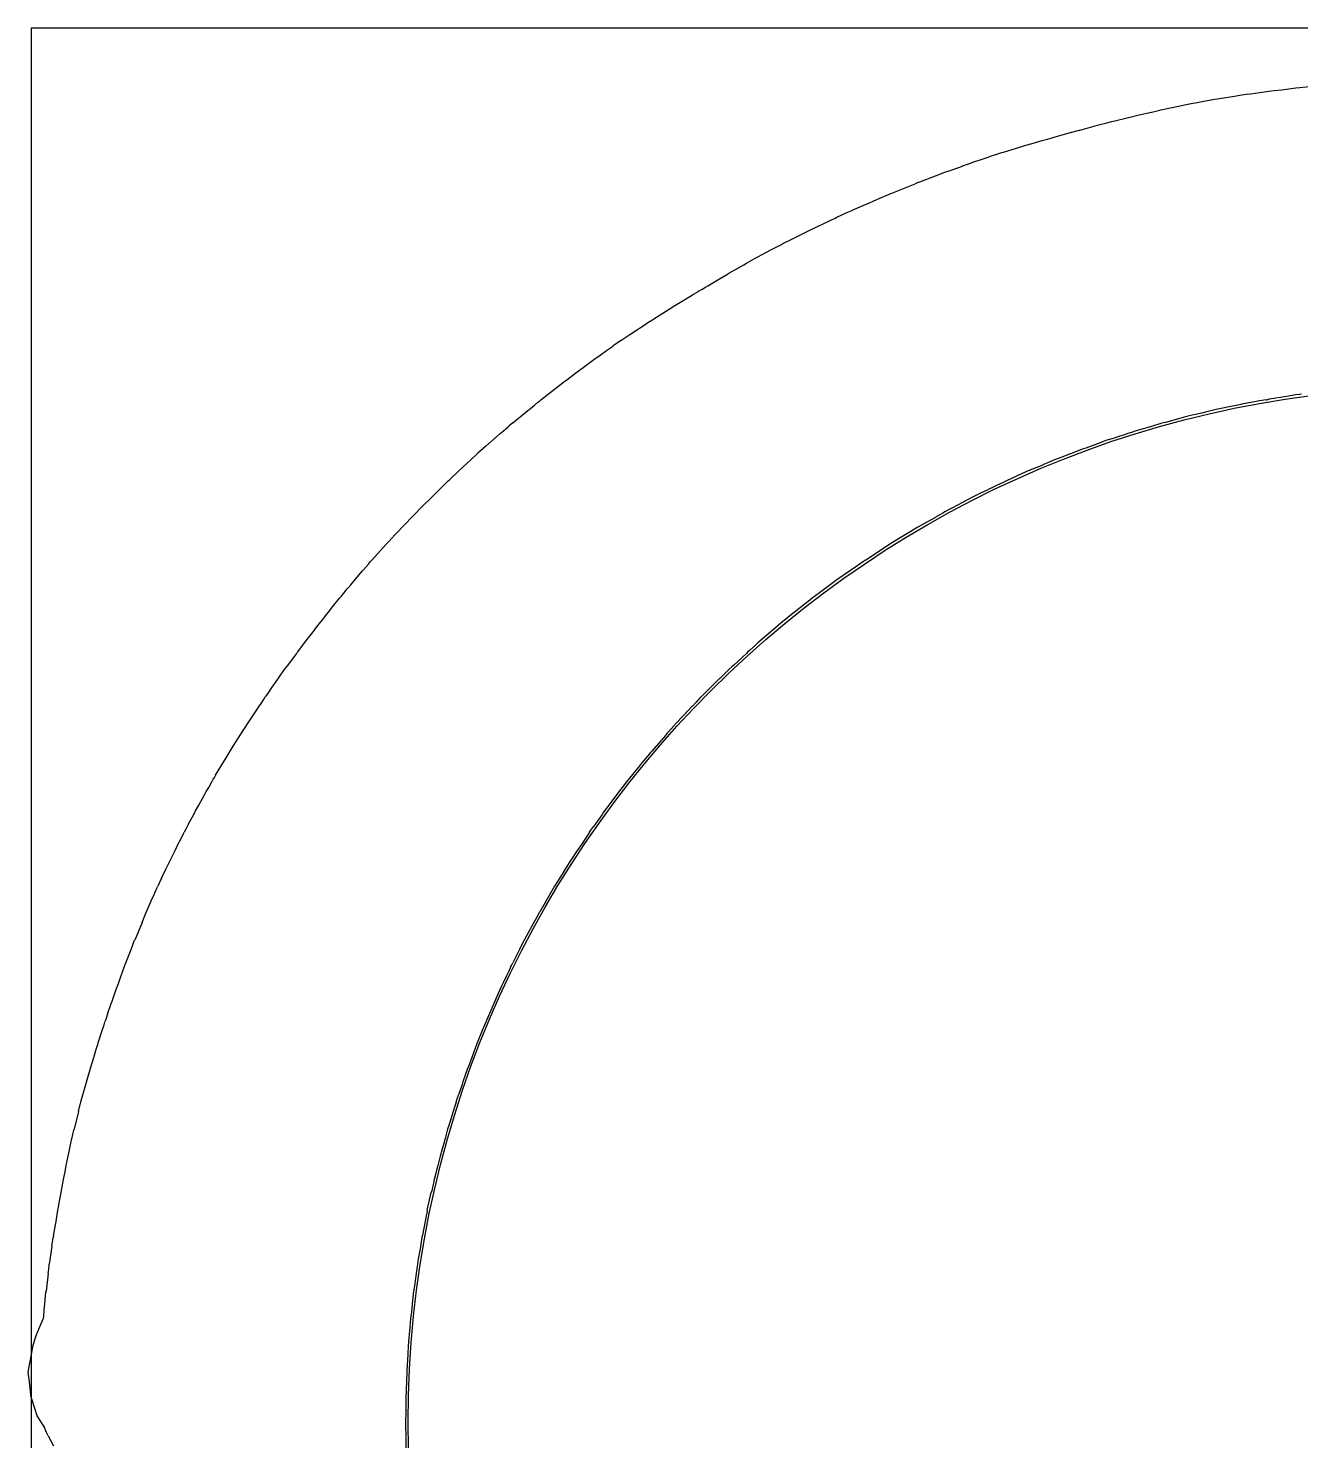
# Model space of a CAD drawing. Extents: x -27 to 218, y -64 to 34.
# Drawn here: x -26.95 to -11.64, y -0.22 to 16.77 of the extents above; entities that cross this region are included whole.
import ezdxf

# ---------------------------------------------------------------- set-up
doc = ezdxf.new("R2010")
doc.units = 0

msp = doc.modelspace()

# ---------------------------------------------------------------- linework, layer by layer
at = {"layer": 'BOUNDING_BOX'}
for p, q in [((150.3456, 16.7696), (-26.9146, 16.7696)), ((-26.9146, 16.7696), (-26.9146, -32.804))]:
    msp.add_line(p, q, dxfattribs=at)
at = {"layer": 'MIDPLANE_Z0_OUTLINE'}
for p, q in [((-12.3433, 15.9675), (-12.2877, 15.975)), ((-12.2877, 15.975), (-12.2352, 15.982)), ((-12.2352, 15.982), (-12.1306, 15.9962)), ((-12.1306, 15.9962), (-12.0183, 16.0114)), ((-12.0183, 16.0114), (-11.9556, 16.019)), ((-11.9556, 16.019), (-11.8619, 16.0303)), ((-11.8619, 16.0303), (-11.8056, 16.0371)), ((-11.8056, 16.0371), (-11.6933, 16.0509)), ((-11.6933, 16.0509), (-11.6454, 16.056)), ((-11.6454, 16.056), (-11.4951, 16.072)), ((-13.3183, 15.7871), (-13.1056, 15.8327)), ((-13.1056, 15.8327), (-13.015, 15.8522)), ((-13.015, 15.8522), (-13, 15.8554)), ((-13, 15.8554), (-12.9933, 15.8569)), ((-12.9933, 15.8569), (-12.934, 15.868)), ((-12.934, 15.868), (-12.9026, 15.8739)), ((-12.9026, 15.8739), (-12.7806, 15.8965)), ((-12.7806, 15.8965), (-12.6683, 15.9172)), ((-12.6683, 15.9172), (-12.6376, 15.9219)), ((-12.6376, 15.9219), (-12.6172, 15.9249)), ((-12.6172, 15.9249), (-12.4556, 15.9501)), ((-12.4556, 15.9501), (-12.3433, 15.9675)), ((-13.9683, 15.632), (-13.9091, 15.6464)), ((-13.9091, 15.6464), (-13.8583, 15.6589)), ((-13.8583, 15.6589), (-13.7556, 15.6844)), ((-13.7556, 15.6844), (-13.6433, 15.7124)), ((-13.6433, 15.7124), (-13.5785, 15.7272)), ((-13.5785, 15.7272), (-13.4312, 15.7609)), ((-13.4312, 15.7609), (-13.4306, 15.7611)), ((-13.4306, 15.7611), (-13.4284, 15.7616)), ((-13.4284, 15.7616), (-13.3304, 15.7843)), ((-13.3304, 15.7843), (-13.3183, 15.7871)), ((-14.6183, 15.4555), (-14.4056, 15.5141)), ((-14.4056, 15.5141), (-14.2987, 15.5434)), ((-14.2987, 15.5434), (-14.2953, 15.5444)), ((-14.2953, 15.5444), (-14.2933, 15.5449)), ((-14.2933, 15.5449), (-14.2842, 15.5474)), ((-14.2842, 15.5474), (-14.2785, 15.5489)), ((-14.2785, 15.5489), (-14.0806, 15.6019)), ((-14.0806, 15.6019), (-13.9683, 15.632)), ((-15.2125, 15.2797), (-15.0556, 15.3283)), ((-15.0556, 15.3283), (-14.9433, 15.363)), ((-14.9433, 15.363), (-14.8663, 15.3849)), ((-14.8663, 15.3849), (-14.7489, 15.4182)), ((-14.7489, 15.4182), (-14.7306, 15.4235)), ((-14.7306, 15.4235), (-14.6846, 15.4366)), ((-14.6846, 15.4366), (-14.629, 15.4525)), ((-14.629, 15.4525), (-14.6183, 15.4555)), ((-15.7042, 15.1129), (-15.6114, 15.1465)), ((-15.6114, 15.1465), (-15.5933, 15.1531)), ((-15.5933, 15.1531), (-15.4562, 15.1994)), ((-15.4562, 15.1994), (-15.3839, 15.2239)), ((-15.3839, 15.2239), (-15.3806, 15.225)), ((-15.3806, 15.225), (-15.2683, 15.2627)), ((-15.2683, 15.2627), (-15.2343, 15.273)), ((-15.2343, 15.273), (-15.2125, 15.2797)), ((-16.2213, 14.9209), (-16.0306, 14.9935)), ((-16.0306, 14.9935), (-15.9183, 15.0362)), ((-15.9183, 15.0362), (-15.8323, 15.067)), ((-15.8323, 15.067), (-15.708, 15.1116)), ((-15.708, 15.1116), (-15.7056, 15.1125)), ((-15.7056, 15.1125), (-15.7042, 15.1129)), ((-16.5683, 14.7812), (-16.5549, 14.7866)), ((-16.5549, 14.7866), (-16.3779, 14.8583)), ((-16.3779, 14.8583), (-16.3556, 14.8673)), ((-16.3556, 14.8673), (-16.2775, 14.8989)), ((-16.2678, 14.9028), (-16.2775, 14.8989)), ((-16.2433, 14.9126), (-16.2678, 14.9028)), ((-16.2433, 14.9126), (-16.2293, 14.9179)), ((-16.2293, 14.9179), (-16.2213, 14.9209)), ((-17.0056, 14.5922), (-16.8933, 14.6425)), ((-16.8933, 14.6425), (-16.8263, 14.6709)), ((-16.8263, 14.6709), (-16.7742, 14.693)), ((-16.7742, 14.693), (-16.6806, 14.7331)), ((-16.6806, 14.7331), (-16.5683, 14.7812)), ((-17.3306, 14.4423), (-17.29, 14.4616)), ((-17.29, 14.4616), (-17.239, 14.486)), ((-17.239, 14.486), (-17.2183, 14.4959)), ((-17.2183, 14.4959), (-17.1058, 14.5469)), ((-17.1058, 14.5469), (-17.0463, 14.5739)), ((-17.0463, 14.5739), (-17.0056, 14.5922)), ((-17.7293, 14.2489), (-17.6556, 14.2856)), ((-17.6556, 14.2856), (-17.5433, 14.3414)), ((-17.5433, 14.3414), (-17.4524, 14.3844)), ((-17.4524, 14.3844), (-17.3676, 14.4246)), ((-17.3676, 14.4246), (-17.3306, 14.4423)), ((-18.0193, 14.0979), (-17.9806, 14.1186)), ((-17.9806, 14.1186), (-17.9469, 14.1366)), ((-17.9469, 14.1366), (-17.8932, 14.1653)), ((-17.8932, 14.1653), (-17.8683, 14.1786)), ((-17.8683, 14.1786), (-17.7773, 14.2246)), ((-17.7773, 14.2246), (-17.7293, 14.2489)), ((-18.3392, 13.9239), (-18.3056, 13.9428)), ((-18.3056, 13.9428), (-18.1933, 14.0059)), ((-18.1933, 14.0059), (-18.0996, 14.0554)), ((-18.0996, 14.0554), (-18.0193, 14.0979)), ((-18.6306, 13.7545), (-18.5343, 13.8116)), ((-18.5343, 13.8116), (-18.5291, 13.8147)), ((-18.5291, 13.8147), (-18.5183, 13.8211)), ((-18.5183, 13.8211), (-18.4011, 13.8884)), ((-18.4011, 13.8884), (-18.3392, 13.9239)), ((-18.9556, 13.5607), (-18.8924, 13.5989)), ((-18.8799, 13.6064), (-18.8924, 13.5989)), ((-18.8433, 13.6284), (-18.8799, 13.6064)), ((-18.8433, 13.6284), (-18.7984, 13.6549)), ((-18.7984, 13.6549), (-18.7711, 13.6711)), ((-18.7711, 13.6711), (-18.6306, 13.7545)), ((-19.2806, 13.3619), (-19.1683, 13.432)), ((-19.1683, 13.432), (-19.0779, 13.4866)), ((-19.0779, 13.4866), (-18.9878, 13.5412)), ((-18.9878, 13.5412), (-18.9556, 13.5607)), ((-19.4933, 13.2282), (-19.4463, 13.258)), ((-19.4463, 13.258), (-19.4214, 13.2739)), ((-19.4214, 13.2739), (-19.2806, 13.3619)), ((-19.7104, 13.084), (-19.6299, 13.1373)), ((-19.6299, 13.1373), (-19.6056, 13.1535)), ((-19.6056, 13.1535), (-19.5933, 13.1616)), ((-19.5933, 13.1616), (-19.526, 13.2064)), ((-19.526, 13.2064), (-19.4933, 13.2282)), ((-19.9908, 12.8915), (-19.9306, 12.9344)), ((-19.9306, 12.9344), (-19.9102, 12.9489)), ((-19.8992, 12.9565), (-19.9102, 12.9489)), ((-19.8183, 13.0126), (-19.8992, 12.9565)), ((-19.8183, 13.0126), (-19.7104, 13.084)), ((-20.2556, 12.7002), (-20.1433, 12.7832)), ((-20.1433, 12.7832), (-20.0681, 12.8366)), ((-20.0681, 12.8366), (-19.9908, 12.8915)), ((-20.4683, 12.5408), (-20.3967, 12.5951)), ((-20.3967, 12.5951), (-20.3587, 12.6239)), ((-20.3587, 12.6239), (-20.2556, 12.7002)), ((-20.7789, 12.2989), (-20.5806, 12.4534)), ((-20.5806, 12.4534), (-20.5083, 12.5096)), ((-20.5083, 12.5096), (-20.5058, 12.5116)), ((-20.5058, 12.5116), (-20.4683, 12.5408)), ((-20.8569, 12.2353), (-20.8148, 12.2697)), ((-20.8148, 12.2697), (-20.7933, 12.2874)), ((-20.7933, 12.2874), (-20.7841, 12.2947)), ((-20.7841, 12.2947), (-20.7789, 12.2989)), ((-12.3577, 12.2442), (-12.4094, 12.2328)), ((-12.3433, 12.2474), (-12.3577, 12.2442)), ((-12.1528, 12.2813), (-12.3433, 12.2474)), ((-12.1306, 12.2853), (-12.1528, 12.2813)), ((-12.054, 12.2989), (-12.1306, 12.2853)), ((-12.054, 12.2989), (-12.0433, 12.3009)), ((-12.0433, 12.3009), (-12.0183, 12.3056)), ((-12.0135, 12.3063), (-12.0183, 12.3056)), ((-12.0104, 12.3067), (-12.0135, 12.3063)), ((-11.8056, 12.3396), (-12.0104, 12.3067)), ((-11.6933, 12.3576), (-11.8056, 12.3396)), ((-11.6548, 12.3624), (-11.6933, 12.3576)), ((-11.6262, 12.366), (-11.6548, 12.3624)), ((-21.1183, 12.0215), (-20.9612, 12.15)), ((-20.9612, 12.15), (-20.9164, 12.1866)), ((-20.9164, 12.1866), (-20.9056, 12.1955)), ((-20.9056, 12.1955), (-20.8569, 12.2353)), ((-13.1056, 12.0709), (-13.2652, 12.027)), ((-12.9933, 12.1018), (-13.1056, 12.0709)), ((-12.9219, 12.1184), (-12.9933, 12.1018)), ((-12.8267, 12.1405), (-12.9219, 12.1184)), ((-12.7806, 12.1519), (-12.8267, 12.1405)), ((-12.6683, 12.1798), (-12.7806, 12.1519)), ((-12.6535, 12.1828), (-12.6683, 12.1798)), ((-12.6349, 12.1866), (-12.6535, 12.1828)), ((-12.4556, 12.2233), (-12.6349, 12.1866)), ((-12.4094, 12.2328), (-12.4556, 12.2233)), ((-21.2678, 11.8931), (-21.2306, 11.9255)), ((-21.2306, 11.9255), (-21.1748, 11.9739)), ((-21.1608, 11.9857), (-21.1748, 11.9739)), ((-21.1183, 12.0215), (-21.1608, 11.9857)), ((-13.6608, 11.9113), (-13.729, 11.8882)), ((-13.6433, 11.9172), (-13.6608, 11.9113)), ((-13.5153, 11.9545), (-13.6433, 11.9172)), ((-13.449, 11.9739), (-13.5153, 11.9545)), ((-13.4306, 11.9794), (-13.449, 11.9739)), ((-13.3183, 12.0133), (-13.4306, 11.9794)), ((-13.2864, 12.0215), (-13.3183, 12.0133)), ((-13.2652, 12.027), (-13.2864, 12.0215)), ((-21.4433, 11.7408), (-21.5387, 11.6555)), ((-21.4433, 11.7408), (-21.304, 11.8616)), ((-21.304, 11.8616), (-21.2678, 11.8931)), ((-14.0806, 11.7708), (-14.2238, 11.7183)), ((-13.9683, 11.8118), (-14.0806, 11.7708)), ((-13.895, 11.8352), (-13.9683, 11.8118)), ((-13.8123, 11.8616), (-13.895, 11.8352)), ((-13.7556, 11.8797), (-13.8123, 11.8616)), ((-13.729, 11.8882), (-13.7556, 11.8797)), ((-21.6674, 11.5366), (-21.6231, 11.5776)), ((-21.6231, 11.5776), (-21.5556, 11.6401)), ((-21.5556, 11.6401), (-21.5461, 11.6489)), ((-21.5387, 11.6555), (-21.5461, 11.6489)), ((-14.6365, 11.5604), (-14.6916, 11.5366)), ((-14.6183, 11.5683), (-14.6365, 11.5604)), ((-14.4805, 11.6213), (-14.6183, 11.5683)), ((-14.4087, 11.6489), (-14.4805, 11.6213)), ((-14.4056, 11.6501), (-14.4087, 11.6489)), ((-14.2933, 11.6942), (-14.4056, 11.6501)), ((-14.2521, 11.7085), (-14.2933, 11.6942)), ((-14.2238, 11.7183), (-14.2521, 11.7085)), ((-21.8806, 11.3374), (-21.7683, 11.4436)), ((-21.7683, 11.4436), (-21.6674, 11.5366)), ((-14.9433, 11.4313), (-15.0556, 11.3797)), ((-14.8551, 11.4677), (-14.9433, 11.4313)), ((-14.7603, 11.5069), (-14.8551, 11.4677)), ((-14.7306, 11.5197), (-14.7603, 11.5069)), ((-14.6916, 11.5366), (-14.7306, 11.5197)), ((-22.0093, 11.2116), (-21.9639, 11.2562)), ((-21.9639, 11.2562), (-21.8948, 11.3239)), ((-21.8948, 11.3239), (-21.8806, 11.3374)), ((-15.3806, 11.2263), (-15.4109, 11.2116)), ((-15.3521, 11.24), (-15.3806, 11.2263)), ((-15.2888, 11.2719), (-15.3521, 11.24)), ((-15.2683, 11.2823), (-15.2888, 11.2719)), ((-15.2077, 11.3098), (-15.2683, 11.2823)), ((-15.1766, 11.3239), (-15.2077, 11.3098)), ((-15.0556, 11.3797), (-15.1766, 11.3239)), ((-22.2056, 11.0177), (-22.0933, 11.1297)), ((-22.0933, 11.1297), (-22.0093, 11.2116)), ((-15.7056, 11.0637), (-15.8274, 10.9989)), ((-15.5933, 11.1234), (-15.7056, 11.0637)), ((-15.4877, 11.1745), (-15.5933, 11.1234)), ((-15.4109, 11.2116), (-15.4877, 11.1745)), ((-22.4183, 10.7987), (-22.3329, 10.8866)), ((-22.3329, 10.8866), (-22.292, 10.929)), ((-22.292, 10.929), (-22.2244, 10.9989)), ((-22.2244, 10.9989), (-22.2056, 11.0177)), ((-16.0321, 10.8851), (-16.1349, 10.8276)), ((-16.0306, 10.886), (-16.0321, 10.8851)), ((-16.0295, 10.8866), (-16.0306, 10.886)), ((-15.9442, 10.9359), (-16.0295, 10.8866)), ((-15.9183, 10.9509), (-15.9442, 10.9359)), ((-15.8583, 10.9826), (-15.9183, 10.9509)), ((-15.8274, 10.9989), (-15.8583, 10.9826)), ((-22.5306, 10.6809), (-22.4183, 10.7987)), ((-16.2433, 10.767), (-16.3556, 10.699)), ((-16.1349, 10.8276), (-16.2433, 10.767)), ((-22.7433, 10.449), (-22.64, 10.5616)), ((-22.64, 10.5616), (-22.6089, 10.5956)), ((-22.6089, 10.5956), (-22.5372, 10.6739)), ((-22.5372, 10.6739), (-22.5306, 10.6809)), ((-16.5805, 10.5616), (-16.6806, 10.496)), ((-16.5792, 10.5625), (-16.5805, 10.5616)), ((-16.5683, 10.5696), (-16.5792, 10.5625)), ((-16.4556, 10.6382), (-16.5683, 10.5696)), ((-16.3969, 10.6739), (-16.4556, 10.6382)), ((-16.3556, 10.699), (-16.3969, 10.6739)), ((-22.7433, 10.449), (-22.8187, 10.3651)), ((-16.8713, 10.3709), (-16.8798, 10.3655)), ((-16.6806, 10.496), (-16.8713, 10.3709)), ((-23.0683, 10.075), (-22.9294, 10.2366)), ((-22.9294, 10.2366), (-22.9148, 10.2537)), ((-22.9148, 10.2537), (-22.8556, 10.3229)), ((-22.8556, 10.3229), (-22.8332, 10.3489)), ((-22.8187, 10.3651), (-22.8332, 10.3489)), ((-17.067, 10.2366), (-17.2183, 10.1319)), ((-17.0128, 10.2742), (-17.067, 10.2366)), ((-17.0056, 10.2792), (-17.0128, 10.2742)), ((-16.9049, 10.3489), (-17.0056, 10.2792)), ((-16.9049, 10.3489), (-16.9007, 10.3518)), ((-16.9007, 10.3518), (-16.8933, 10.3568)), ((-16.8798, 10.3655), (-16.8933, 10.3568)), ((-23.0987, 10.0387), (-23.1111, 10.0239)), ((-23.0683, 10.075), (-23.0987, 10.0387)), ((-17.3306, 10.0491), (-17.3647, 10.0239)), ((-17.2183, 10.1319), (-17.3306, 10.0491)), ((-23.2854, 9.8068), (-23.2011, 9.9116)), ((-23.2011, 9.9116), (-23.1806, 9.9372)), ((-23.1806, 9.9372), (-23.1521, 9.9728)), ((-23.1521, 9.9728), (-23.1111, 10.0239)), ((-17.5433, 9.8901), (-17.6556, 9.8009)), ((-17.5145, 9.9116), (-17.5433, 9.8901)), ((-17.426, 9.978), (-17.5145, 9.9116)), ((-17.3647, 10.0239), (-17.426, 9.978)), ((-23.3933, 9.6719), (-23.3801, 9.6887)), ((-23.3801, 9.6887), (-23.3722, 9.6989)), ((-23.3722, 9.6989), (-23.3202, 9.7635)), ((-23.3202, 9.7635), (-23.2854, 9.8068)), ((-17.784, 9.6989), (-17.8127, 9.6756)), ((-17.6556, 9.8009), (-17.784, 9.6989)), ((-23.6239, 9.3739), (-23.5056, 9.527)), ((-23.5056, 9.527), (-23.4906, 9.5462)), ((-23.4906, 9.5462), (-23.4592, 9.5866)), ((-23.4592, 9.5866), (-23.3933, 9.6719)), ((-17.9806, 9.5345), (-18.1685, 9.3739)), ((-17.9249, 9.5821), (-17.9806, 9.5345)), ((-17.9196, 9.5866), (-17.9249, 9.5821)), ((-17.8683, 9.6305), (-17.9196, 9.5866)), ((-17.8127, 9.6756), (-17.8683, 9.6305)), ((-23.6571, 9.3299), (-23.6239, 9.3739)), ((-18.1933, 9.3522), (-18.2695, 9.2821)), ((-18.1767, 9.3667), (-18.1933, 9.3522)), ((-18.1685, 9.3739), (-18.1767, 9.3667)), ((-23.8306, 9.0979), (-23.7183, 9.2487)), ((-23.7183, 9.2487), (-23.7086, 9.2616)), ((-23.7086, 9.2616), (-23.6571, 9.3299)), ((-18.3056, 9.249), (-18.4592, 9.1079)), ((-18.2919, 9.2616), (-18.3056, 9.249)), ((-18.2695, 9.2821), (-18.2919, 9.2616)), ((-23.9281, 8.9624), (-23.8669, 9.0489)), ((-23.8669, 9.0489), (-23.8306, 9.0979)), ((-18.5237, 9.0489), (-18.6306, 8.9436)), ((-18.5237, 9.0489), (-18.5215, 9.0509)), ((-18.5215, 9.0509), (-18.5183, 9.054)), ((-18.4833, 9.0859), (-18.5183, 9.054)), ((-18.4592, 9.1079), (-18.4833, 9.0859)), ((-24.0433, 8.8001), (-23.9464, 8.9366)), ((-23.9464, 8.9366), (-23.9281, 8.9624)), ((-18.6377, 8.9366), (-18.8433, 8.7341)), ((-18.6338, 8.9404), (-18.6377, 8.9366)), ((-18.6306, 8.9436), (-18.6338, 8.9404)), ((-24.1556, 8.6339), (-24.118, 8.6908)), ((-24.118, 8.6908), (-24.0961, 8.7239)), ((-24.0805, 8.7464), (-24.0961, 8.7239)), ((-24.0433, 8.8001), (-24.0805, 8.7464)), ((-18.8533, 8.7239), (-18.9106, 8.663)), ((-18.8533, 8.7239), (-18.8496, 8.7276)), ((-18.8496, 8.7276), (-18.8433, 8.7341)), ((-24.2465, 8.4963), (-24.1989, 8.5682)), ((-24.1989, 8.5682), (-24.1703, 8.6116)), ((-24.1703, 8.6116), (-24.1556, 8.6339)), ((-19.0617, 8.5027), (-19.1599, 8.3989)), ((-19.0156, 8.5516), (-19.0617, 8.5027)), ((-18.9591, 8.6116), (-19.0156, 8.5516)), ((-18.9556, 8.6153), (-18.9591, 8.6116)), ((-18.9106, 8.663), (-18.9556, 8.6153)), ((-24.3683, 8.309), (-24.331, 8.3674)), ((-24.331, 8.3674), (-24.3108, 8.3989)), ((-24.3108, 8.3989), (-24.2465, 8.4963)), ((-19.1683, 8.3896), (-19.259, 8.2866)), ((-19.1625, 8.396), (-19.1683, 8.3896)), ((-19.1599, 8.3989), (-19.1625, 8.396)), ((-24.4806, 8.1315), (-24.4253, 8.2189)), ((-24.4253, 8.2189), (-24.3824, 8.2866)), ((-24.3824, 8.2866), (-24.3683, 8.309)), ((-19.2806, 8.2621), (-19.4462, 8.0739)), ((-19.2746, 8.2689), (-19.2806, 8.2621)), ((-19.259, 8.2866), (-19.2746, 8.2689)), ((-24.578, 7.9731), (-24.5169, 8.0739)), ((-24.5169, 8.0739), (-24.4806, 8.1315)), ((-19.4933, 8.0176), (-19.5391, 7.9616)), ((-19.4622, 8.0548), (-19.4933, 8.0176)), ((-19.4462, 8.0739), (-19.4622, 8.0548)), ((-24.6933, 7.7837), (-24.585, 7.9616)), ((-24.585, 7.9616), (-24.578, 7.9731)), ((-19.6056, 7.8805), (-19.7133, 7.7489)), ((-19.5682, 7.9261), (-19.6056, 7.8805)), ((-19.5391, 7.9616), (-19.5682, 7.9261)), ((-24.7772, 7.6366), (-24.7406, 7.7016)), ((-24.7406, 7.7016), (-24.7216, 7.7353)), ((-24.7216, 7.7353), (-24.714, 7.7489)), ((-24.7073, 7.7602), (-24.714, 7.7489)), ((-24.6933, 7.7837), (-24.7073, 7.7602)), ((-19.7493, 7.7023), (-19.8, 7.6366)), ((-19.7133, 7.7489), (-19.7493, 7.7023)), ((-24.8972, 7.4239), (-24.8272, 7.548)), ((-24.8272, 7.548), (-24.8056, 7.5865)), ((-24.8056, 7.5865), (-24.7772, 7.6366)), ((-19.8183, 7.613), (-19.9306, 7.4655)), ((-19.8, 7.6366), (-19.8183, 7.613)), ((-25.0183, 7.198), (-24.9572, 7.3116)), ((-24.9572, 7.3116), (-24.9392, 7.3453)), ((-24.9392, 7.3453), (-24.8972, 7.4239)), ((-20.0424, 7.3116), (-20.1433, 7.1704)), ((-20.0244, 7.3367), (-20.0424, 7.3116)), ((-19.9622, 7.4239), (-20.0244, 7.3367)), ((-19.9306, 7.4655), (-19.9622, 7.4239)), ((-25.0183, 7.198), (-25.0528, 7.1325)), ((-20.1782, 7.121), (-20.1433, 7.1704)), ((-25.1812, 6.8787), (-25.1306, 6.9795)), ((-25.1306, 6.9795), (-25.127, 6.9866)), ((-25.127, 6.9866), (-25.1234, 6.9937)), ((-25.1234, 6.9937), (-25.0819, 7.0763)), ((-25.0819, 7.0763), (-25.0705, 7.0989)), ((-25.0528, 7.1325), (-25.0705, 7.0989)), ((-20.268, 6.9866), (-20.2923, 6.9499)), ((-20.2556, 7.0055), (-20.268, 6.9866)), ((-20.2164, 7.0648), (-20.2556, 7.0055)), ((-20.1938, 7.0989), (-20.2164, 7.0648)), ((-20.1938, 7.0989), (-20.1782, 7.121)), ((-25.2338, 6.7739), (-25.1812, 6.8787)), ((-20.3416, 6.8771), (-20.4114, 6.7739)), ((-20.2923, 6.9499), (-20.3416, 6.8771)), ((-25.3433, 6.5453), (-25.2875, 6.6616)), ((-25.2875, 6.6616), (-25.2718, 6.6943)), ((-25.2718, 6.6943), (-25.2338, 6.7739)), ((-20.4819, 6.6616), (-20.5246, 6.5934)), ((-20.4683, 6.6833), (-20.4819, 6.6616)), ((-20.4308, 6.743), (-20.4683, 6.6833)), ((-20.4114, 6.7739), (-20.4308, 6.743)), ((-25.3725, 6.4834), (-25.3887, 6.4489)), ((-25.3433, 6.5453), (-25.3725, 6.4834)), ((-20.5806, 6.5042), (-20.6152, 6.4489)), ((-20.5246, 6.5934), (-20.5806, 6.5042)), ((-25.4889, 6.2225), (-25.4556, 6.298)), ((-25.4556, 6.298), (-25.4384, 6.3366)), ((-25.4384, 6.3366), (-25.4248, 6.3674)), ((-25.4248, 6.3674), (-25.3971, 6.4299)), ((-25.3971, 6.4299), (-25.3887, 6.4489)), ((-20.68, 6.3366), (-20.7933, 6.1407)), ((-20.6764, 6.3429), (-20.68, 6.3366)), ((-20.6152, 6.4489), (-20.6764, 6.3429)), ((-25.5792, 6.0116), (-25.5325, 6.1239)), ((-25.5325, 6.1239), (-25.4889, 6.2225)), ((-20.803, 6.1239), (-20.8069, 6.1166)), ((-20.803, 6.1239), (-20.7994, 6.1301)), ((-20.7994, 6.1301), (-20.7933, 6.1407)), ((-25.5792, 6.0116), (-25.6677, 5.7995)), ((-20.8644, 6.0116), (-20.9056, 5.9368)), ((-20.8141, 6.1031), (-20.8644, 6.0116)), ((-20.8069, 6.1166), (-20.8141, 6.1031)), ((-25.7065, 5.6983), (-25.6683, 5.798)), ((-25.6683, 5.798), (-25.6679, 5.7989)), ((-25.6677, 5.7995), (-25.6679, 5.7989)), ((-20.9814, 5.7989), (-21.0284, 5.705)), ((-20.9136, 5.9221), (-20.9814, 5.7989)), ((-20.9056, 5.9368), (-20.9136, 5.9221)), ((-25.7806, 5.506), (-25.7111, 5.6866)), ((-25.7111, 5.6866), (-25.7065, 5.6983)), ((-21.0376, 5.6866), (-21.1183, 5.5257)), ((-21.0284, 5.705), (-21.0376, 5.6866)), ((-25.8335, 5.3616), (-25.7929, 5.4739)), ((-25.7929, 5.4739), (-25.7806, 5.5059)), ((-25.7806, 5.5059), (-25.7806, 5.506)), ((-21.1511, 5.4595), (-21.1667, 5.4254)), ((-21.1445, 5.4739), (-21.1511, 5.4595)), ((-21.1445, 5.4739), (-21.1351, 5.4924)), ((-21.1351, 5.4924), (-21.1183, 5.5257)), ((-25.8854, 5.2181), (-25.8636, 5.2786)), ((-25.8636, 5.2786), (-25.8335, 5.3616)), ((-21.2306, 5.292), (-21.2487, 5.2541)), ((-21.1973, 5.3616), (-21.2306, 5.292)), ((-21.1667, 5.4254), (-21.1973, 5.3616)), ((-25.9393, 5.0653), (-25.9104, 5.1489)), ((-25.9104, 5.1489), (-25.8854, 5.2181)), ((-21.2989, 5.1489), (-21.3471, 5.0366)), ((-21.2487, 5.2541), (-21.2989, 5.1489)), ((-25.9933, 4.9091), (-25.9492, 5.0366)), ((-25.9492, 5.0366), (-25.9393, 5.0653)), ((-21.3471, 5.0366), (-21.4349, 4.8323)), ((-26.0582, 4.7116), (-26.036, 4.7812)), ((-26.036, 4.7812), (-26.0261, 4.8123)), ((-26.0261, 4.8123), (-26.0223, 4.8239)), ((-26.0112, 4.8566), (-26.0223, 4.8239)), ((-25.9933, 4.9091), (-26.0112, 4.8566)), ((-21.4433, 4.8124), (-21.4845, 4.7116)), ((-21.44, 4.8205), (-21.4433, 4.8124)), ((-21.4387, 4.8239), (-21.44, 4.8205)), ((-21.436, 4.8298), (-21.4387, 4.8239)), ((-21.4349, 4.8323), (-21.436, 4.8298)), ((-26.1056, 4.564), (-26.0582, 4.7116)), ((-21.4845, 4.7116), (-21.5539, 4.5421)), ((-26.1599, 4.3866), (-26.1264, 4.4989)), ((-26.1264, 4.4989), (-26.1123, 4.5429)), ((-26.1123, 4.5429), (-26.1056, 4.564)), ((-21.5715, 4.4989), (-21.6121, 4.3866)), ((-21.5556, 4.5379), (-21.5715, 4.4989)), ((-21.5539, 4.5421), (-21.5556, 4.5379)), ((-26.203, 4.2428), (-26.1832, 4.309)), ((-26.1832, 4.309), (-26.1599, 4.3866)), ((-21.6442, 4.298), (-21.6654, 4.2423)), ((-21.6121, 4.3866), (-21.6442, 4.298)), ((-26.2552, 4.0616), (-26.2235, 4.1739)), ((-26.2235, 4.1739), (-26.203, 4.2428)), ((-21.7177, 4.095), (-21.7289, 4.0616)), ((-21.6915, 4.1739), (-21.7177, 4.095)), ((-21.6654, 4.2423), (-21.6915, 4.1739)), ((-26.3142, 3.8529), (-26.2552, 4.0616)), ((-21.7874, 3.8878), (-21.7683, 3.9436)), ((-21.7289, 4.0616), (-21.7683, 3.9436)), ((-26.3438, 3.7366), (-26.3183, 3.8378)), ((-26.3183, 3.8378), (-26.3167, 3.844)), ((-26.3167, 3.844), (-26.3154, 3.8489)), ((-26.3154, 3.8489), (-26.3148, 3.8511)), ((-26.3148, 3.8511), (-26.3142, 3.8529)), ((-21.8146, 3.8025), (-21.8355, 3.7366)), ((-21.8046, 3.836), (-21.8146, 3.8025)), ((-21.8008, 3.8489), (-21.8046, 3.836)), ((-21.8008, 3.8489), (-21.7874, 3.8878)), ((-26.3438, 3.7366), (-26.3978, 3.5239)), ((-21.8882, 3.5703), (-21.9029, 3.5239)), ((-21.8806, 3.5943), (-21.8882, 3.5703)), ((-21.8355, 3.7366), (-21.8806, 3.5943)), ((-26.4306, 3.3749), (-26.4224, 3.4116)), ((-26.4224, 3.4116), (-26.4201, 3.4221)), ((-26.4201, 3.4221), (-26.4007, 3.5105)), ((-26.4007, 3.5105), (-26.3978, 3.5239)), ((-21.9334, 3.4116), (-21.9531, 3.3391)), ((-21.9029, 3.5239), (-21.9334, 3.4116)), ((-26.4697, 3.1989), (-26.4569, 3.2564)), ((-26.4569, 3.2564), (-26.4306, 3.3749)), ((-21.9732, 3.2696), (-21.9936, 3.1989)), ((-21.9531, 3.3391), (-21.9732, 3.2696)), ((-26.5059, 3.0113), (-26.4913, 3.0866)), ((-26.4913, 3.0866), (-26.4697, 3.1989)), ((-22.0211, 3.0866), (-22.0665, 2.9007)), ((-21.9936, 3.1989), (-22.0211, 3.0866)), ((-26.5325, 2.8739), (-26.5199, 2.939)), ((-26.5199, 2.939), (-26.5059, 3.0113)), ((-22.069, 2.8911), (-22.0735, 2.8739)), ((-22.0665, 2.9007), (-22.069, 2.8911)), ((-26.5794, 2.6127), (-26.5526, 2.7616)), ((-26.5526, 2.7616), (-26.5325, 2.8739)), ((-22.1465, 2.5489), (-22.0982, 2.7616)), ((-22.0933, 2.7831), (-22.0982, 2.7616)), ((-22.0801, 2.8436), (-22.0933, 2.7831)), ((-22.0735, 2.8739), (-22.0801, 2.8436)), ((-26.5906, 2.5489), (-26.5841, 2.5861)), ((-26.5841, 2.5861), (-26.5794, 2.6127)), ((-26.6433, 2.2412), (-26.6098, 2.4366)), ((-26.6098, 2.4366), (-26.6091, 2.4405)), ((-26.6091, 2.4405), (-26.5906, 2.5489)), ((-22.1682, 2.4366), (-22.2056, 2.2507)), ((-22.1588, 2.4834), (-22.1682, 2.4366)), ((-22.1492, 2.5345), (-22.1588, 2.4834)), ((-22.1465, 2.5489), (-22.1492, 2.5345)), ((-26.6631, 2.1116), (-26.6467, 2.2205)), ((-26.6467, 2.2205), (-26.6463, 2.2231)), ((-26.6463, 2.2231), (-26.6462, 2.2239)), ((-26.6455, 2.228), (-26.6462, 2.2239)), ((-26.6433, 2.2412), (-26.6455, 2.228)), ((-22.211, 2.2239), (-22.2291, 2.1116)), ((-22.2086, 2.2358), (-22.211, 2.2239)), ((-22.2056, 2.2507), (-22.2086, 2.2358)), ((-26.6631, 2.1116), (-26.6951, 1.8989)), ((-22.2337, 2.0835), (-22.2546, 1.9637)), ((-22.2291, 2.1116), (-22.2337, 2.0835)), ((-26.702, 1.8401), (-26.6966, 1.8862)), ((-26.6966, 1.8862), (-26.6951, 1.8989)), ((-22.2658, 1.8989), (-22.2811, 1.7866)), ((-22.2546, 1.9637), (-22.2658, 1.8989)), ((-26.7086, 1.7866), (-26.7347, 1.5739)), ((-26.7086, 1.7866), (-26.702, 1.8401)), ((-22.2811, 1.7866), (-22.293, 1.6992)), ((-26.7436, 1.4735), (-26.7355, 1.5651)), ((-26.7355, 1.5651), (-26.7347, 1.5739)), ((-22.3114, 1.5739), (-22.3237, 1.4616)), ((-22.3024, 1.635), (-22.3114, 1.5739)), ((-22.293, 1.6992), (-22.3024, 1.635)), ((-26.7556, 1.3446), (-26.7448, 1.4616)), ((-26.7448, 1.4616), (-26.7436, 1.4735)), ((-22.3237, 1.4616), (-22.3382, 1.3289)), ((-26.8113, 1.1366), (-26.7644, 1.2489)), ((-26.7644, 1.2489), (-26.7629, 1.2652)), ((-26.7629, 1.2652), (-26.7556, 1.3446)), ((-22.3478, 1.2489), (-22.3572, 1.1366)), ((-22.3424, 1.2939), (-22.3478, 1.2489)), ((-22.3382, 1.3289), (-22.3424, 1.2939)), ((-26.8693, 0.9878), (-26.8512, 1.041)), ((-26.8512, 1.041), (-26.8113, 1.1366)), ((-22.3572, 1.1366), (-22.3711, 0.971)), ((-26.9108, 0.8116), (-26.8911, 0.9239)), ((-26.8911, 0.9239), (-26.8693, 0.9878)), ((-22.3754, 0.9239), (-22.382, 0.8116)), ((-22.3728, 0.9525), (-22.3754, 0.9239)), ((-22.3711, 0.971), (-22.3728, 0.9525)), ((-26.9437, 0.6234), (-26.9108, 0.8116)), ((-22.382, 0.8116), (-22.393, 0.6242)), ((-26.9485, 0.5989), (-26.9455, 0.6143)), ((-26.9354, 0.4866), (-26.9485, 0.5989)), ((-26.9455, 0.6143), (-26.9437, 0.6234)), ((-22.3946, 0.5989), (-22.3984, 0.4866)), ((-22.3936, 0.615), (-22.3946, 0.5989)), ((-22.393, 0.6242), (-22.3936, 0.615)), ((-26.9165, 0.3257), (-26.9354, 0.4866)), ((-22.3984, 0.4866), (-22.4051, 0.2871)), ((-26.9125, 0.3036), (-26.9165, 0.3257)), ((-26.9072, 0.2739), (-26.9125, 0.3036)), ((-26.87, 0.1616), (-26.9072, 0.2739)), ((-22.4055, 0.2739), (-22.4065, 0.1616)), ((-22.4052, 0.2826), (-22.4055, 0.2739)), ((-22.4051, 0.2871), (-22.4052, 0.2826)), ((-26.8415, 0.0756), (-26.87, 0.1616)), ((-26.7609, -0.0477), (-26.8415, 0.0756)), ((-22.4065, 0.1616), (-22.4082, -0.0411)), ((-26.7587, -0.0511), (-26.7609, -0.0477)), ((-26.7587, -0.0511), (-26.7556, -0.0588)), ((-26.7256, -0.1334), (-26.7556, -0.0588)), ((-26.7094, -0.1634), (-26.7256, -0.1334)), ((-26.7094, -0.1634), (-26.6433, -0.2856)), ((-22.4082, -0.0411), (-22.4083, -0.0444)), ((-22.4083, -0.0444), (-22.4083, -0.0511)), ((-22.4083, -0.0511), (-22.4065, -0.1634)), ((-22.4065, -0.1634), (-22.4033, -0.3611))]:
    msp.add_line(p, q, dxfattribs=at)
at = {"layer": 'RING_BORE'}
msp.add_circle((-9.9264, 0), 12.45, dxfattribs=at)

doc.saveas('drawing.dxf')
